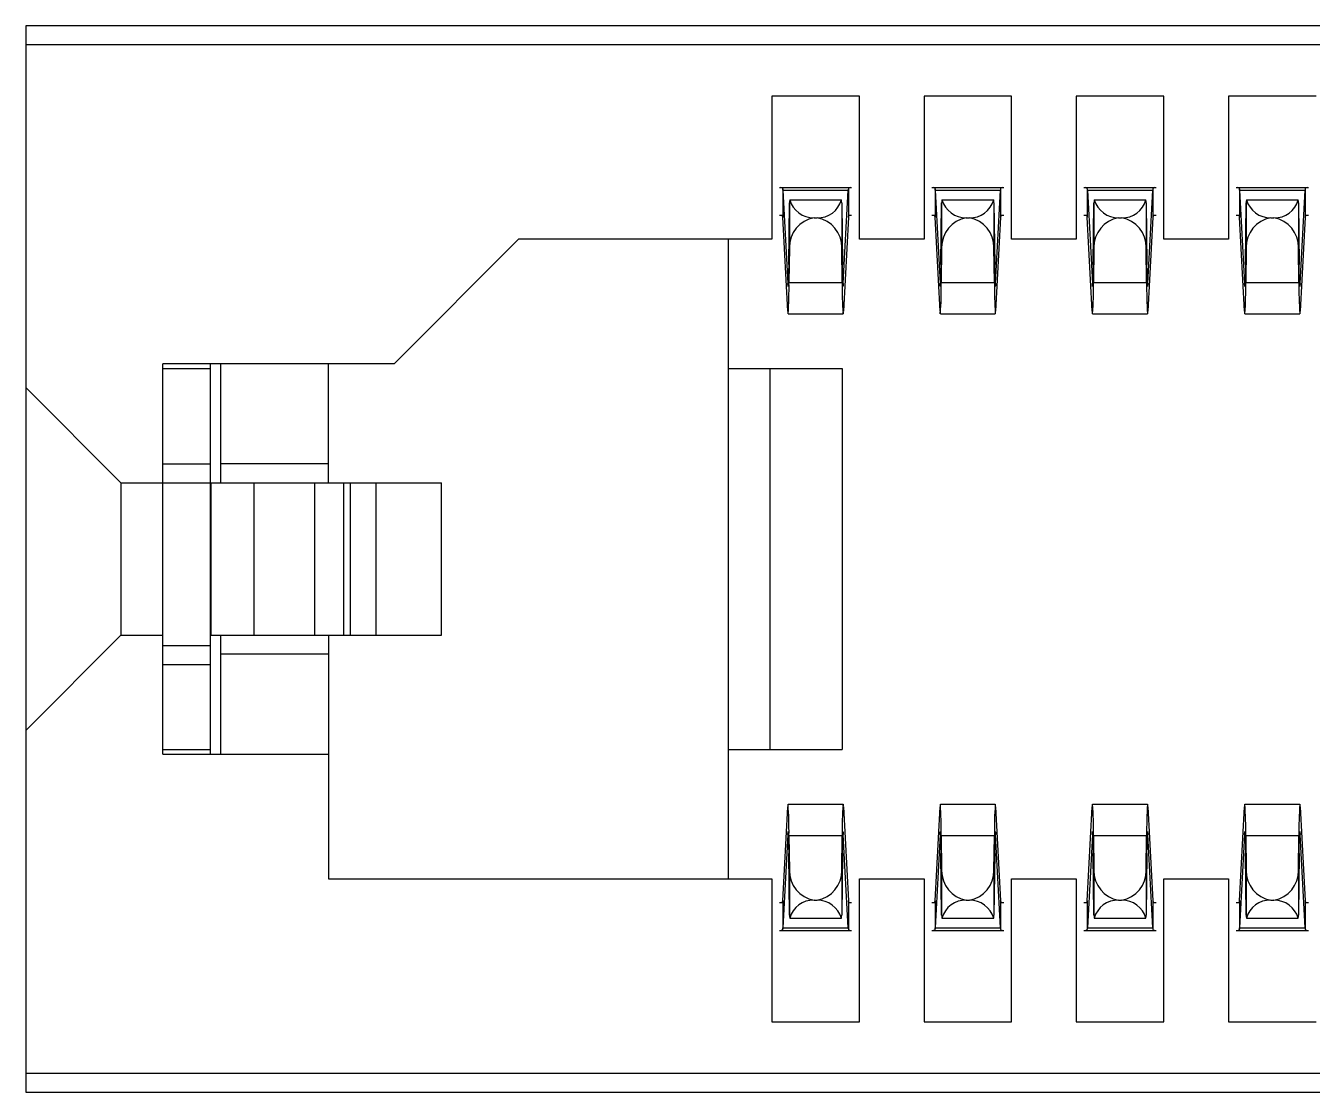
# Model space of a CAD drawing. Header units: millimetres. Extents: x -29 to 45, y -58 to 43.
# Drawn here: x -13.75 to -6.99, y 7.68 to 13.28 of the extents above; entities that cross this region are included whole.
import ezdxf

# ---------------------------------------------------------------- set-up
doc = ezdxf.new("R2010")
doc.units = ezdxf.units.MM

msp = doc.modelspace()

# ---------------------------------------------------------------- linework, layer by layer
at = {"color": 7, "linetype": 'Continuous', "lineweight": 25}
for p, q in [((-13.75, 13.28), (-13.75, 7.68)), ((12.2, 13.28), (-13.75, 13.28)), ((12.3, 13.18), (-13.75, 13.18)), ((-9.37, 12.91), (-9.83, 12.91)), ((-9.83, 12.91), (-9.83, 12.16)), ((-9.37, 12.16), (-9.37, 12.91)), ((-8.57, 12.91), (-9.03, 12.91)), ((-9.03, 12.91), (-9.03, 12.16)), ((-8.57, 12.16), (-8.57, 12.91)), ((-7.77, 12.91), (-8.23, 12.91)), ((-8.23, 12.91), (-8.23, 12.16)), ((-7.77, 12.16), (-7.77, 12.91)), ((-6.97, 12.91), (-7.43, 12.91)), ((-7.43, 12.91), (-7.43, 12.16)), ((-9.7896, 12.43), (-9.4104, 12.43)), ((-9.7722, 12.4238), (-9.7722, 12.2748)), ((-9.7717, 12.416), (-9.7455, 11.927)), ((-9.7717, 12.416), (-9.4283, 12.416)), ((-9.4545, 11.927), (-9.4283, 12.416)), ((-9.4278, 12.4238), (-9.4278, 12.2748)), ((-8.9896, 12.43), (-8.6104, 12.43)), ((-8.9722, 12.4238), (-8.9722, 12.2748)), ((-8.9717, 12.416), (-8.9455, 11.927)), ((-8.9717, 12.416), (-8.6283, 12.416)), ((-8.6545, 11.927), (-8.6283, 12.416)), ((-8.6278, 12.4238), (-8.6278, 12.2748)), ((-8.1896, 12.43), (-7.8104, 12.43)), ((-8.1722, 12.4238), (-8.1722, 12.2748)), ((-8.1717, 12.416), (-8.1455, 11.927)), ((-8.1717, 12.416), (-7.8283, 12.416)), ((-7.8545, 11.927), (-7.8283, 12.416)), ((-7.8278, 12.4238), (-7.8278, 12.2748)), ((-7.3896, 12.43), (-7.0104, 12.43)), ((-7.3722, 12.4238), (-7.3722, 12.2748)), ((-7.3717, 12.416), (-7.3455, 11.927)), ((-7.3717, 12.416), (-7.0283, 12.416)), ((-7.0545, 11.927), (-7.0283, 12.416)), ((-7.0278, 12.4238), (-7.0278, 12.2748)), ((-9.7412, 12.027), (-9.7375, 12.3498)), ((-9.7375, 12.3498), (-9.7375, 12.1151)), ((-9.7359, 12.366), (-9.4641, 12.366)), ((-9.4625, 12.3498), (-9.4625, 12.1151)), ((-9.4625, 12.3498), (-9.4588, 12.027)), ((-8.9412, 12.027), (-8.9375, 12.3498)), ((-8.9375, 12.3498), (-8.9375, 12.1151)), ((-8.9359, 12.366), (-8.6641, 12.366)), ((-8.6625, 12.3498), (-8.6625, 12.1151)), ((-8.6625, 12.3498), (-8.6588, 12.027)), ((-8.1412, 12.027), (-8.1375, 12.3498)), ((-8.1375, 12.3498), (-8.1375, 12.1151)), ((-8.1359, 12.366), (-7.8641, 12.366)), ((-7.8625, 12.3498), (-7.8625, 12.1151)), ((-7.8625, 12.3498), (-7.8588, 12.027)), ((-7.3412, 12.027), (-7.3375, 12.3498)), ((-7.3375, 12.3498), (-7.3375, 12.1151)), ((-7.3359, 12.366), (-7.0641, 12.366)), ((-7.0625, 12.3498), (-7.0625, 12.1151)), ((-7.0625, 12.3498), (-7.0588, 12.027)), ((-9.7896, 12.285), (-9.7751, 12.285)), ((-9.746, 11.782), (-9.7722, 12.2748)), ((-9.6081, 12.271), (-9.5919, 12.271)), ((-9.4278, 12.2748), (-9.454, 11.782)), ((-9.4249, 12.285), (-9.4104, 12.285)), ((-8.9896, 12.285), (-8.9751, 12.285)), ((-8.946, 11.782), (-8.9722, 12.2748)), ((-8.8081, 12.271), (-8.7919, 12.271)), ((-8.6278, 12.2748), (-8.654, 11.782)), ((-8.6249, 12.285), (-8.6104, 12.285)), ((-8.1896, 12.285), (-8.1751, 12.285)), ((-8.146, 11.782), (-8.1722, 12.2748)), ((-8.0081, 12.271), (-7.9919, 12.271)), ((-7.8278, 12.2748), (-7.854, 11.782)), ((-7.8249, 12.285), (-7.8104, 12.285)), ((-7.3896, 12.285), (-7.3751, 12.285)), ((-7.346, 11.782), (-7.3722, 12.2748)), ((-7.2081, 12.271), (-7.1919, 12.271)), ((-7.0278, 12.2748), (-7.054, 11.782)), ((-7.0249, 12.285), (-7.0104, 12.285)), ((-11.16, 12.16), (-11.815, 11.505)), ((-9.83, 12.16), (-11.16, 12.16)), ((-10.06, 12.16), (-10.06, 8.8)), ((-9.7375, 12.1151), (-9.7396, 11.9319)), ((-9.4604, 11.9319), (-9.4625, 12.1151)), ((-9.03, 12.16), (-9.37, 12.16)), ((-8.9375, 12.1151), (-8.9396, 11.9319)), ((-8.6604, 11.9319), (-8.6625, 12.1151)), ((-8.23, 12.16), (-8.57, 12.16)), ((-8.1375, 12.1151), (-8.1396, 11.9319)), ((-7.8604, 11.9319), (-7.8625, 12.1151)), ((-7.43, 12.16), (-7.77, 12.16)), ((-7.3375, 12.1151), (-7.3396, 11.9319)), ((-7.0604, 11.9319), (-7.0625, 12.1151)), ((-9.7455, 11.927), (-9.7429, 11.927)), ((-9.7396, 11.9319), (-9.4604, 11.9319)), ((-9.4571, 11.927), (-9.4545, 11.927)), ((-8.9455, 11.927), (-8.9429, 11.927)), ((-8.9396, 11.9319), (-8.6604, 11.9319)), ((-8.6571, 11.927), (-8.6545, 11.927)), ((-8.1455, 11.927), (-8.1429, 11.927)), ((-8.1396, 11.9319), (-7.8604, 11.9319)), ((-7.8571, 11.927), (-7.8545, 11.927)), ((-7.3455, 11.927), (-7.3429, 11.927)), ((-7.3396, 11.9319), (-7.0604, 11.9319)), ((-7.0571, 11.927), (-7.0545, 11.927)), ((-9.7444, 11.768), (-9.4556, 11.768)), ((-8.9444, 11.768), (-8.6556, 11.768)), ((-8.1444, 11.768), (-7.8556, 11.768)), ((-7.3444, 11.768), (-7.0556, 11.768)), ((-11.815, 11.505), (-13.03, 11.505)), ((-13.03, 9.455), (-13.03, 11.505)), ((-12.78, 9.455), (-12.78, 11.505)), ((-12.725, 10.88), (-12.725, 11.505)), ((-12.16, 10.88), (-12.16, 11.505)), ((-13.03, 11.48), (-12.78, 11.48)), ((-10.06, 11.48), (-9.46, 11.48)), ((-9.8404, 11.48), (-9.8404, 9.48)), ((-9.46, 11.48), (-9.46, 9.48)), ((-13.25, 10.88), (-13.75, 11.38)), ((-13.03, 10.98), (-12.78, 10.98)), ((-12.16, 10.98), (-12.725, 10.98)), ((-13.25, 10.88), (-12.78, 10.88)), ((-13.25, 10.88), (-13.25, 10.08)), ((-12.778, 10.88), (-11.565, 10.88)), ((-12.778, 10.88), (-12.778, 10.08)), ((-12.552, 10.88), (-12.552, 10.08)), ((-12.232, 10.88), (-12.232, 10.08)), ((-12.08, 10.88), (-12.08, 10.08)), ((-12.046, 10.88), (-12.046, 10.08)), ((-11.91, 10.88), (-11.91, 10.08)), ((-11.565, 10.08), (-11.565, 10.88)), ((-13.75, 9.58), (-13.25, 10.08)), ((-13.25, 10.08), (-13.03, 10.08)), ((-12.778, 10.08), (-11.565, 10.08)), ((-12.725, 9.455), (-12.725, 10.08)), ((-12.16, 10.08), (-12.16, 8.8)), ((-13.03, 10.026), (-12.78, 10.026)), ((-12.16, 9.98), (-12.725, 9.98)), ((-13.03, 9.926), (-12.78, 9.926)), ((-13.03, 9.48), (-12.78, 9.48)), ((-10.06, 9.48), (-9.46, 9.48)), ((-13.03, 9.455), (-12.16, 9.455)), ((-9.7722, 8.6852), (-9.746, 9.178)), ((-9.7444, 9.192), (-9.4556, 9.192)), ((-9.454, 9.178), (-9.4278, 8.6852)), ((-8.9722, 8.6852), (-8.946, 9.178)), ((-8.9444, 9.192), (-8.6556, 9.192)), ((-8.654, 9.178), (-8.6278, 8.6852)), ((-8.1722, 8.6852), (-8.146, 9.178)), ((-8.1444, 9.192), (-7.8556, 9.192)), ((-7.854, 9.178), (-7.8278, 8.6852)), ((-7.3722, 8.6852), (-7.346, 9.178)), ((-7.3444, 9.192), (-7.0556, 9.192)), ((-7.054, 9.178), (-7.0278, 8.6852)), ((-9.7455, 9.033), (-9.7717, 8.544)), ((-9.7455, 9.033), (-9.7429, 9.033)), ((-9.7396, 9.0281), (-9.7375, 8.8449)), ((-9.7396, 9.0281), (-9.4604, 9.0281)), ((-9.4625, 8.8449), (-9.4604, 9.0281)), ((-9.4571, 9.033), (-9.4545, 9.033)), ((-9.4283, 8.544), (-9.4545, 9.033)), ((-8.9455, 9.033), (-8.9717, 8.544)), ((-8.9455, 9.033), (-8.9429, 9.033)), ((-8.9396, 9.0281), (-8.9375, 8.8449)), ((-8.9396, 9.0281), (-8.6604, 9.0281)), ((-8.6625, 8.8449), (-8.6604, 9.0281)), ((-8.6571, 9.033), (-8.6545, 9.033)), ((-8.6283, 8.544), (-8.6545, 9.033)), ((-8.1455, 9.033), (-8.1717, 8.544)), ((-8.1455, 9.033), (-8.1429, 9.033)), ((-8.1396, 9.0281), (-8.1375, 8.8449)), ((-8.1396, 9.0281), (-7.8604, 9.0281)), ((-7.8625, 8.8449), (-7.8604, 9.0281)), ((-7.8571, 9.033), (-7.8545, 9.033)), ((-7.8283, 8.544), (-7.8545, 9.033)), ((-7.3455, 9.033), (-7.3717, 8.544)), ((-7.3455, 9.033), (-7.3429, 9.033)), ((-7.3396, 9.0281), (-7.3375, 8.8449)), ((-7.3396, 9.0281), (-7.0604, 9.0281)), ((-7.0625, 8.8449), (-7.0604, 9.0281)), ((-7.0571, 9.033), (-7.0545, 9.033)), ((-7.0283, 8.544), (-7.0545, 9.033)), ((-9.7375, 8.6102), (-9.7412, 8.933)), ((-9.4588, 8.933), (-9.4625, 8.6102)), ((-8.9375, 8.6102), (-8.9412, 8.933)), ((-8.6588, 8.933), (-8.6625, 8.6102)), ((-8.1375, 8.6102), (-8.1412, 8.933)), ((-7.8588, 8.933), (-7.8625, 8.6102)), ((-7.3375, 8.6102), (-7.3412, 8.933)), ((-7.0588, 8.933), (-7.0625, 8.6102)), ((-12.16, 8.8), (-9.83, 8.8)), ((-9.83, 8.8), (-9.83, 8.05)), ((-9.7375, 8.8449), (-9.7375, 8.6102)), ((-9.4625, 8.8449), (-9.4625, 8.6102)), ((-9.37, 8.05), (-9.37, 8.8)), ((-9.37, 8.8), (-9.03, 8.8)), ((-9.03, 8.8), (-9.03, 8.05)), ((-8.9375, 8.8449), (-8.9375, 8.6102)), ((-8.6625, 8.8449), (-8.6625, 8.6102)), ((-8.57, 8.05), (-8.57, 8.8)), ((-8.57, 8.8), (-8.23, 8.8)), ((-8.23, 8.8), (-8.23, 8.05)), ((-8.1375, 8.8449), (-8.1375, 8.6102)), ((-7.8625, 8.8449), (-7.8625, 8.6102)), ((-7.77, 8.05), (-7.77, 8.8)), ((-7.77, 8.8), (-7.43, 8.8)), ((-7.43, 8.8), (-7.43, 8.05)), ((-7.3375, 8.8449), (-7.3375, 8.6102)), ((-7.0625, 8.8449), (-7.0625, 8.6102)), ((-9.7751, 8.675), (-9.7896, 8.675)), ((-9.7722, 8.6852), (-9.7722, 8.5362)), ((-9.6081, 8.689), (-9.5919, 8.689)), ((-9.4278, 8.6852), (-9.4278, 8.5362)), ((-9.4104, 8.675), (-9.4249, 8.675)), ((-8.9751, 8.675), (-8.9896, 8.675)), ((-8.9722, 8.6852), (-8.9722, 8.5362)), ((-8.8081, 8.689), (-8.7919, 8.689)), ((-8.6278, 8.6852), (-8.6278, 8.5362)), ((-8.6104, 8.675), (-8.6249, 8.675)), ((-8.1751, 8.675), (-8.1896, 8.675)), ((-8.1722, 8.6852), (-8.1722, 8.5362)), ((-8.0081, 8.689), (-7.9919, 8.689)), ((-7.8278, 8.6852), (-7.8278, 8.5362)), ((-7.8104, 8.675), (-7.8249, 8.675)), ((-7.3751, 8.675), (-7.3896, 8.675)), ((-7.3722, 8.6852), (-7.3722, 8.5362)), ((-7.2081, 8.689), (-7.1919, 8.689)), ((-7.0278, 8.6852), (-7.0278, 8.5362)), ((-7.0104, 8.675), (-7.0249, 8.675)), ((-9.7359, 8.594), (-9.4641, 8.594)), ((-8.9359, 8.594), (-8.6641, 8.594)), ((-8.1359, 8.594), (-7.8641, 8.594)), ((-7.3359, 8.594), (-7.0641, 8.594)), ((-9.7896, 8.53), (-9.4104, 8.53)), ((-9.7717, 8.544), (-9.4283, 8.544)), ((-8.9896, 8.53), (-8.6104, 8.53)), ((-8.9717, 8.544), (-8.6283, 8.544)), ((-8.1896, 8.53), (-7.8104, 8.53)), ((-8.1717, 8.544), (-7.8283, 8.544)), ((-7.3896, 8.53), (-7.0104, 8.53)), ((-7.3717, 8.544), (-7.0283, 8.544)), ((-9.83, 8.05), (-9.37, 8.05)), ((-9.03, 8.05), (-8.57, 8.05)), ((-8.23, 8.05), (-7.77, 8.05)), ((-7.43, 8.05), (-6.97, 8.05)), ((-13.75, 7.78), (13.75, 7.78)), ((-13.75, 7.68), (13.75, 7.68))]:
    msp.add_line(p, q, dxfattribs=at)
at = {"color": 7, "linetype": 'Continuous', "lineweight": 25, "flags": 128}
for points in [[(-9.7412, 12.027), (-9.7417, 11.9881), (-9.7422, 11.956), (-9.7428, 11.9317), (-9.7434, 11.9163), (-9.7441, 11.9103), (-9.7448, 11.9139), (-9.7455, 11.927)], [(-9.4545, 11.927), (-9.4552, 11.9139), (-9.4559, 11.9103), (-9.4566, 11.9163), (-9.4572, 11.9317), (-9.4578, 11.956), (-9.4583, 11.9881), (-9.4588, 12.027)], [(-8.9412, 12.027), (-8.9417, 11.9881), (-8.9422, 11.956), (-8.9428, 11.9317), (-8.9434, 11.9163), (-8.9441, 11.9103), (-8.9448, 11.9139), (-8.9455, 11.927)], [(-8.6545, 11.927), (-8.6552, 11.9139), (-8.6559, 11.9103), (-8.6566, 11.9163), (-8.6572, 11.9317), (-8.6578, 11.956), (-8.6583, 11.9881), (-8.6588, 12.027)], [(-8.1412, 12.027), (-8.1417, 11.9881), (-8.1422, 11.956), (-8.1428, 11.9317), (-8.1434, 11.9163), (-8.1441, 11.9103), (-8.1448, 11.9139), (-8.1455, 11.927)], [(-7.8545, 11.927), (-7.8552, 11.9139), (-7.8559, 11.9103), (-7.8566, 11.9163), (-7.8572, 11.9317), (-7.8578, 11.956), (-7.8583, 11.9881), (-7.8588, 12.027)], [(-7.3412, 12.027), (-7.3417, 11.9881), (-7.3422, 11.956), (-7.3428, 11.9317), (-7.3434, 11.9163), (-7.3441, 11.9103), (-7.3448, 11.9139), (-7.3455, 11.927)], [(-7.0545, 11.927), (-7.0552, 11.9139), (-7.0559, 11.9103), (-7.0566, 11.9163), (-7.0572, 11.9317), (-7.0578, 11.956), (-7.0583, 11.9881), (-7.0588, 12.027)], [(-9.7455, 9.033), (-9.7448, 9.0461), (-9.7441, 9.0497), (-9.7434, 9.0437), (-9.7428, 9.0283), (-9.7422, 9.004), (-9.7417, 8.9719), (-9.7412, 8.933)], [(-9.4588, 8.933), (-9.4583, 8.9719), (-9.4578, 9.004), (-9.4572, 9.0283), (-9.4566, 9.0437), (-9.4559, 9.0497), (-9.4552, 9.0461), (-9.4545, 9.033)], [(-8.9455, 9.033), (-8.9448, 9.0461), (-8.9441, 9.0497), (-8.9434, 9.0437), (-8.9428, 9.0283), (-8.9422, 9.004), (-8.9417, 8.9719), (-8.9412, 8.933)], [(-8.6588, 8.933), (-8.6583, 8.9719), (-8.6578, 9.004), (-8.6572, 9.0283), (-8.6566, 9.0437), (-8.6559, 9.0497), (-8.6552, 9.0461), (-8.6545, 9.033)], [(-8.1455, 9.033), (-8.1448, 9.0461), (-8.1441, 9.0497), (-8.1434, 9.0437), (-8.1428, 9.0283), (-8.1422, 9.004), (-8.1417, 8.9719), (-8.1412, 8.933)], [(-7.8588, 8.933), (-7.8583, 8.9719), (-7.8578, 9.004), (-7.8572, 9.0283), (-7.8566, 9.0437), (-7.8559, 9.0497), (-7.8552, 9.0461), (-7.8545, 9.033)], [(-7.3455, 9.033), (-7.3448, 9.0461), (-7.3441, 9.0497), (-7.3434, 9.0437), (-7.3428, 9.0283), (-7.3422, 9.004), (-7.3417, 8.9719), (-7.3412, 8.933)], [(-7.0588, 8.933), (-7.0583, 8.9719), (-7.0578, 9.004), (-7.0572, 9.0283), (-7.0566, 9.0437), (-7.0559, 9.0497), (-7.0552, 9.0461), (-7.0545, 9.033)]]:
    msp.add_lwpolyline(points, dxfattribs=at)
at = {"color": 7, "linetype": 'Continuous', "lineweight": 25}
for centre, radius, start, end in [((-10.0639, 12.4012), 0.2926, 2.901, 4.43279), ((-9.1361, 12.4012), 0.2926, 175.56721, 177.099), ((-9.2639, 12.4012), 0.2926, 2.901, 4.43279), ((-8.3361, 12.4012), 0.2926, 175.56721, 177.099), ((-8.4639, 12.4012), 0.2926, 2.901, 4.43279), ((-7.5361, 12.4012), 0.2926, 175.56721, 177.099), ((-7.6639, 12.4012), 0.2926, 2.901, 4.43279), ((-6.7361, 12.4012), 0.2926, 175.56721, 177.099), ((-9.5385, 12.3389), 0.1993, 172.17078, 176.84435), ((-9.6087, 12.4038), 0.1328, 196.53104, 270.22231), ((-9.5887, 12.4002), 0.1292, 268.59197, 344.65469), ((-9.6615, 12.3389), 0.1993, 3.15565, 7.82922), ((-8.7385, 12.3389), 0.1993, 172.17078, 176.84435), ((-8.8087, 12.4038), 0.1328, 196.53104, 270.22231), ((-8.7887, 12.4002), 0.1292, 268.59197, 344.65469), ((-8.8615, 12.3389), 0.1993, 3.15565, 7.82922), ((-7.9385, 12.3389), 0.1993, 172.17078, 176.84435), ((-8.0087, 12.4038), 0.1328, 196.53104, 270.22231), ((-7.9887, 12.4002), 0.1292, 268.59197, 344.65469), ((-8.0615, 12.3389), 0.1993, 3.15565, 7.82922), ((-7.1385, 12.3389), 0.1993, 172.17078, 176.84435), ((-7.2087, 12.4038), 0.1328, 196.53104, 270.22231), ((-7.1887, 12.4002), 0.1292, 268.59197, 344.65469), ((-7.2615, 12.3389), 0.1993, 3.15565, 7.82922), ((-9.7966, 12.2732), 0.0245, 3.66815, 28.79072), ((-9.5829, 12.1184), 0.1546, 99.39617, 181.24139), ((-9.6171, 12.1184), 0.1546, 358.75861, 80.60383), ((-9.4034, 12.2732), 0.0245, 151.20928, 176.33185), ((-8.9966, 12.2732), 0.0245, 3.66815, 28.79072), ((-8.7829, 12.1184), 0.1546, 99.39617, 181.24139), ((-8.8171, 12.1184), 0.1546, 358.75861, 80.60383), ((-8.6034, 12.2732), 0.0245, 151.20928, 176.33185), ((-8.1966, 12.2732), 0.0245, 3.66815, 28.79072), ((-7.9829, 12.1184), 0.1546, 99.39617, 181.24139), ((-8.0171, 12.1184), 0.1546, 358.75861, 80.60383), ((-7.8034, 12.2732), 0.0245, 151.20928, 176.33185), ((-7.3966, 12.2732), 0.0245, 3.66815, 28.79072), ((-7.1829, 12.1184), 0.1546, 99.39617, 181.24139), ((-7.2171, 12.1184), 0.1546, 358.75861, 80.60383), ((-7.0034, 12.2732), 0.0245, 151.20928, 176.33185), ((-11.5429, 11.9031), 1.8035, 355.70433, 0.91633), ((-7.3444, 11.9123), 2.1161, 179.46883, 183.9105), ((-10.7429, 11.9031), 1.8035, 355.70433, 0.91633), ((-6.5444, 11.9123), 2.1161, 179.46883, 183.9105), ((-9.9429, 11.9031), 1.8035, 355.70433, 0.91633), ((-5.7444, 11.9123), 2.1161, 179.46883, 183.9105), ((-9.1429, 11.9031), 1.8035, 355.70433, 0.91633), ((-4.9444, 11.9123), 2.1161, 179.46883, 183.9105), ((-9.6986, 11.7802), 0.0475, 177.86927, 194.93838), ((-9.5014, 11.7802), 0.0475, 345.06162, 2.13073), ((-8.8986, 11.7802), 0.0475, 177.86927, 194.93838), ((-8.7014, 11.7802), 0.0475, 345.06162, 2.13073), ((-8.0986, 11.7802), 0.0475, 177.86927, 194.93838), ((-7.9014, 11.7802), 0.0475, 345.06162, 2.13073), ((-7.2986, 11.7802), 0.0475, 177.86927, 194.93838), ((-7.1014, 11.7802), 0.0475, 345.06162, 2.13073), ((-9.6986, 9.1798), 0.0475, 165.06162, 182.13073), ((-11.8556, 9.0477), 2.1161, 359.46883, 3.9105), ((-7.6571, 9.0569), 1.8035, 175.70433, 180.91633), ((-9.5014, 9.1798), 0.0475, 357.86927, 14.93838), ((-8.8986, 9.1798), 0.0475, 165.06162, 182.13073), ((-11.0556, 9.0477), 2.1161, 359.46883, 3.9105), ((-6.8571, 9.0569), 1.8035, 175.70433, 180.91633), ((-8.7014, 9.1798), 0.0475, 357.86927, 14.93838), ((-8.0986, 9.1798), 0.0475, 165.06162, 182.13073), ((-10.2556, 9.0477), 2.1161, 359.46883, 3.9105), ((-6.0571, 9.0569), 1.8035, 175.70433, 180.91633), ((-7.9014, 9.1798), 0.0475, 357.86927, 14.93838), ((-7.2986, 9.1798), 0.0475, 165.06162, 182.13073), ((-9.4556, 9.0477), 2.1161, 359.46883, 3.9105), ((-5.2571, 9.0569), 1.8035, 175.70433, 180.91633), ((-7.1014, 9.1798), 0.0475, 357.86927, 14.93838), ((-9.5829, 8.8416), 0.1546, 178.75861, 260.60383), ((-9.6171, 8.8416), 0.1546, 279.39617, 1.24139), ((-8.7829, 8.8416), 0.1546, 178.75861, 260.60383), ((-8.8171, 8.8416), 0.1546, 279.39617, 1.24139), ((-7.9829, 8.8416), 0.1546, 178.75861, 260.60383), ((-8.0171, 8.8416), 0.1546, 279.39617, 1.24139), ((-7.1829, 8.8416), 0.1546, 178.75861, 260.60383), ((-7.2171, 8.8416), 0.1546, 279.39617, 1.24139), ((-9.7966, 8.6868), 0.0245, 331.20928, 356.33185), ((-9.6113, 8.5598), 0.1292, 88.59197, 164.65469), ((-9.5913, 8.5562), 0.1328, 16.53104, 90.22231), ((-9.4034, 8.6868), 0.0245, 183.66815, 208.79072), ((-8.9966, 8.6868), 0.0245, 331.20928, 356.33185), ((-8.8113, 8.5598), 0.1292, 88.59197, 164.65469), ((-8.7913, 8.5562), 0.1328, 16.53104, 90.22231), ((-8.6034, 8.6868), 0.0245, 183.66815, 208.79072), ((-8.1966, 8.6868), 0.0245, 331.20928, 356.33185), ((-8.0113, 8.5598), 0.1292, 88.59197, 164.65469), ((-7.9913, 8.5562), 0.1328, 16.53104, 90.22231), ((-7.8034, 8.6868), 0.0245, 183.66815, 208.79072), ((-7.3966, 8.6868), 0.0245, 331.20928, 356.33185), ((-7.2113, 8.5598), 0.1292, 88.59197, 164.65469), ((-7.1913, 8.5562), 0.1328, 16.53104, 90.22231), ((-7.0034, 8.6868), 0.0245, 183.66815, 208.79072), ((-9.5385, 8.6211), 0.1993, 183.15565, 187.82922), ((-9.6615, 8.6211), 0.1993, 352.17078, 356.84435), ((-8.7385, 8.6211), 0.1993, 183.15565, 187.82922), ((-8.8615, 8.6211), 0.1993, 352.17078, 356.84435), ((-7.9385, 8.6211), 0.1993, 183.15565, 187.82922), ((-8.0615, 8.6211), 0.1993, 352.17078, 356.84435), ((-7.1385, 8.6211), 0.1993, 183.15565, 187.82922), ((-7.2615, 8.6211), 0.1993, 352.17078, 356.84435), ((-10.0639, 8.5588), 0.2926, 355.56721, 357.099), ((-9.1361, 8.5588), 0.2926, 182.901, 184.43279), ((-9.2639, 8.5588), 0.2926, 355.56721, 357.099), ((-8.3361, 8.5588), 0.2926, 182.901, 184.43279), ((-8.4639, 8.5588), 0.2926, 355.56721, 357.099), ((-7.5361, 8.5588), 0.2926, 182.901, 184.43279), ((-7.6639, 8.5588), 0.2926, 355.56721, 357.099), ((-6.7361, 8.5588), 0.2926, 182.901, 184.43279)]:
    msp.add_arc(centre, radius, start, end, dxfattribs=at)
for points, knots in [([(-9.7722, 12.4238), (-9.7729, 12.4259), (-9.7741, 12.4297), (-9.7802, 12.4299), (-9.7828, 12.43)], [0, 0, 0, 0, 0.559652, 1, 1, 1, 1]), ([(-9.4172, 12.43), (-9.4204, 12.4298), (-9.4263, 12.4294), (-9.4274, 12.4255), (-9.4278, 12.4238)], [0, 0, 0, 0, 0.559652, 1, 1, 1, 1]), ([(-8.9722, 12.4238), (-8.9729, 12.4259), (-8.9741, 12.4297), (-8.9802, 12.4299), (-8.9828, 12.43)], [0, 0, 0, 0, 0.5596521, 1, 1, 1, 1]), ([(-8.6172, 12.43), (-8.6204, 12.4298), (-8.6263, 12.4294), (-8.6274, 12.4255), (-8.6278, 12.4238)], [0, 0, 0, 0, 0.559652, 1, 1, 1, 1]), ([(-8.1722, 12.4238), (-8.1729, 12.4259), (-8.1741, 12.4297), (-8.1802, 12.4299), (-8.1828, 12.43)], [0, 0, 0, 0, 0.559652, 1, 1, 1, 1]), ([(-7.8172, 12.43), (-7.8204, 12.4298), (-7.8263, 12.4294), (-7.8274, 12.4255), (-7.8278, 12.4238)], [0, 0, 0, 0, 0.559652, 1, 1, 1, 1]), ([(-7.3722, 12.4238), (-7.3729, 12.4259), (-7.3741, 12.4297), (-7.3802, 12.4299), (-7.3828, 12.43)], [0, 0, 0, 0, 0.559652, 1, 1, 1, 1]), ([(-7.0172, 12.43), (-7.0204, 12.4298), (-7.0263, 12.4294), (-7.0274, 12.4255), (-7.0278, 12.4238)], [0, 0, 0, 0, 0.559652, 1, 1, 1, 1]), ([(-9.7828, 8.53), (-9.7796, 8.5302), (-9.7737, 8.5306), (-9.7726, 8.5345), (-9.7722, 8.5362)], [0, 0, 0, 0, 0.5596519, 1, 1, 1, 1]), ([(-9.4278, 8.5362), (-9.4271, 8.5341), (-9.4259, 8.5303), (-9.4198, 8.5301), (-9.4172, 8.53)], [0, 0, 0, 0, 0.559652, 1, 1, 1, 1]), ([(-8.9828, 8.53), (-8.9796, 8.5302), (-8.9737, 8.5306), (-8.9726, 8.5345), (-8.9722, 8.5362)], [0, 0, 0, 0, 0.559652, 1, 1, 1, 1]), ([(-8.6278, 8.5362), (-8.6271, 8.5341), (-8.6259, 8.5303), (-8.6198, 8.5301), (-8.6172, 8.53)], [0, 0, 0, 0, 0.559652, 1, 1, 1, 1]), ([(-8.1828, 8.53), (-8.1796, 8.5302), (-8.1737, 8.5306), (-8.1726, 8.5345), (-8.1722, 8.5362)], [0, 0, 0, 0, 0.559652, 1, 1, 1, 1]), ([(-7.8278, 8.5362), (-7.8271, 8.5341), (-7.8259, 8.5303), (-7.8198, 8.5301), (-7.8172, 8.53)], [0, 0, 0, 0, 0.559652, 1, 1, 1, 1]), ([(-7.3828, 8.53), (-7.3796, 8.5302), (-7.3737, 8.5306), (-7.3726, 8.5345), (-7.3722, 8.5362)], [0, 0, 0, 0, 0.559652, 1, 1, 1, 1]), ([(-7.0278, 8.5362), (-7.0271, 8.5341), (-7.0259, 8.5303), (-7.0198, 8.5301), (-7.0172, 8.53)], [0, 0, 0, 0, 0.559652, 1, 1, 1, 1])]:
    msp.add_open_spline(points, degree=3, knots=knots, dxfattribs=at)

doc.saveas('drawing.dxf')
